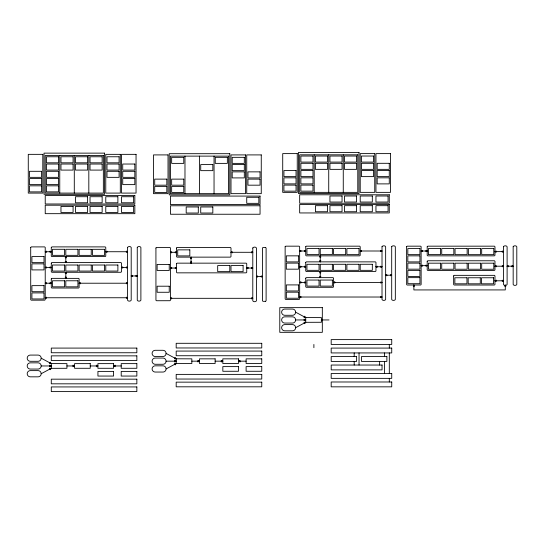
<?xml version="1.0" encoding="UTF-8"?>
<svg xmlns="http://www.w3.org/2000/svg" width="544" height="544" viewBox="0 0 544 544"><rect width="100%" height="100%" fill="white"/><g stroke="black" fill="none" stroke-linecap="round" stroke-linejoin="round"><path stroke-width="0.82" d="M65.817 256.564L65.212 257.774L66.422 257.774L65.817 256.564L65.824 262.616L65.212 261.406L66.422 261.406L65.817 262.616M65.817 272.326L65.212 273.537L66.422 273.537L65.817 272.326L65.824 278.378L65.212 277.168L66.422 277.168L65.817 278.378M191.032 257.122L190.427 258.332L191.638 258.332L191.032 257.122L191.046 263.18M320.253 255.83L319.648 257.04L320.858 257.04L320.253 255.83L320.266 261.882L319.648 260.671L320.858 260.671L320.253 261.882M320.253 271.592L319.648 272.802L320.858 272.802L320.253 271.592L320.266 277.644L319.648 276.434L320.858 276.434L320.253 277.644M505.294 285.036L504.689 286.246L505.9 286.246L505.294 285.036L505.294 289.925L413.875 289.938L413.875 285.036L414.501 286.226L413.29 286.219L413.909 285.008M51.286 368.288L50.286 369.709L49.545 368.342L66.926 368.288L66.926 363.63L49.545 363.576L50.286 362.209L51.286 363.63L51.286 368.288L41.181 373.728A3.108 3.108 0 0 1 38.073 376.836L30.308 376.836A3.108 3.108 0 0 1 27.2 373.728A3.108 3.108 0 0 1 30.308 370.62L38.073 370.62A3.108 3.108 0 0 1 41.181 373.728M176.188 363.501L175.188 364.922L174.454 363.555L191.835 363.501L191.835 358.843L174.454 358.788L175.188 357.422L176.188 358.843L176.188 363.501L166.09 368.941A3.108 3.108 0 0 1 162.982 372.048L155.21 372.048A3.108 3.108 0 0 1 152.102 368.941A3.108 3.108 0 0 1 155.21 365.833L162.982 365.833A3.108 3.108 0 0 1 166.09 368.941M305.721 322.272L304.722 323.694L303.987 322.327L321.368 322.272L321.368 317.614L303.987 317.56L304.722 316.193L305.721 317.614L305.721 322.272L295.623 327.712A3.108 3.108 0 0 1 292.516 330.82L284.743 330.82A3.108 3.108 0 0 1 281.636 327.712A3.108 3.108 0 0 1 284.743 324.605L292.516 324.605A3.108 3.108 0 0 1 295.623 327.712M45.227 251.736L46.437 251.131L46.437 252.341L45.227 251.736L51.286 251.736L50.075 251.131L50.075 252.341L51.286 251.736M45.227 267.478L46.437 266.873L46.437 268.083L45.227 267.478L51.286 267.478L50.075 266.873L50.075 268.083L51.286 267.478M105.767 251.729L106.978 251.124L106.978 252.334L105.767 251.729L127.568 251.736L126.358 251.124L126.358 252.334L127.568 251.729M45.227 283.22L46.437 282.615L46.437 283.825L45.227 283.22L51.286 283.22L50.075 282.615L50.075 283.825L51.286 283.22M45.227 297.752L46.437 297.146L46.437 298.357L45.227 297.752L127.568 297.752L126.358 297.146L126.358 298.357L127.568 297.752M79.132 283.22L80.342 282.615L80.342 283.825L79.132 283.22L127.568 283.22L126.358 283.825L126.358 282.615L127.568 283.22M121.516 267.478L122.726 266.873L122.726 268.083L121.516 267.478L127.568 267.478L126.358 266.873L126.358 268.083L127.568 267.478M170.449 252.3L171.659 251.695L171.659 252.906L170.449 252.3L176.501 252.3L175.29 251.695L175.29 252.906L176.501 252.3M137.238 275.944L136.027 276.549L136.027 275.339L137.238 275.944L131.179 275.958M176.501 268.042L175.29 268.648L175.29 267.437L176.501 268.042L170.449 268.056M230.989 252.294L232.2 251.688L232.2 252.899L230.989 252.294L252.79 252.3L251.58 251.688L251.58 252.899L252.79 252.294M170.449 298.316L171.659 297.711L171.659 298.921L170.449 298.316L252.79 298.316L251.58 297.711L251.58 298.921L252.79 298.316M51.286 365.956L49.728 366.738L49.728 365.18L51.286 365.956L41.181 365.956A3.108 3.108 0 0 0 38.073 362.848L30.308 362.848A3.108 3.108 0 0 0 27.2 365.956A3.108 3.108 0 0 0 30.308 369.063L38.073 369.063A3.108 3.108 0 0 0 41.181 365.956M252.79 268.042L251.58 268.648L251.58 267.437L252.79 268.042L246.738 268.056M299.669 251.008L300.88 250.403L300.88 251.614L299.669 251.008L305.721 251.008L304.511 250.403L304.511 251.614L305.721 251.008M74.589 365.956L73.039 366.738L73.039 365.18L74.589 365.956L66.926 365.956M256.401 276.508L257.611 275.903L257.611 277.114L256.401 276.508L262.453 276.508L261.242 275.903L261.242 277.114L262.453 276.508M97.9 365.956L96.349 366.738L96.349 365.18L97.9 365.956L90.236 365.956M299.669 266.75L300.88 266.145L300.88 267.356L299.669 266.75L305.721 266.75L304.511 266.145L304.511 267.356L305.721 266.75M113.546 365.956L115.097 365.18L115.097 366.738L113.546 365.956L121.21 365.956M360.21 250.995L361.42 250.39L361.42 251.6L360.21 250.995L382.01 251.008L380.8 250.39L380.8 251.6L382.01 250.995M305.721 282.492L304.511 283.098L304.511 281.887L305.721 282.492L299.669 282.499M299.669 297.024L300.88 296.419L300.88 297.629L299.669 297.024L382.01 297.024L380.8 296.419L380.8 297.629L382.01 297.024M176.188 361.168L174.638 361.95L174.638 360.393L176.188 361.168L166.09 361.168A3.108 3.108 0 0 0 162.982 358.061L155.21 358.061A3.108 3.108 0 0 0 152.102 361.168A3.108 3.108 0 0 0 155.21 364.276L162.982 364.276A3.108 3.108 0 0 0 166.09 361.168M375.952 266.75L377.169 266.145L377.169 267.356L375.952 266.75L382.01 266.75L380.8 266.145L380.8 267.356L382.01 266.75M199.498 361.168L197.941 361.95L197.941 360.393L199.498 361.168L191.835 361.168M421.138 251.008L422.348 250.403L422.348 251.614L421.138 251.008L427.196 251.008L425.986 250.403L425.986 251.614L427.196 251.008M385.621 275.216L386.832 274.611L386.832 275.822L385.621 275.216L391.673 275.216L390.463 274.611L390.463 275.822L391.673 275.216M222.809 361.168L221.252 361.95L221.252 360.393L222.809 361.168L215.138 361.168M305.721 319.947L304.171 320.722L304.171 319.165L305.721 319.947L295.623 319.947A3.108 3.108 0 0 0 292.516 316.839L284.743 316.839A3.108 3.108 0 0 0 281.636 319.947A3.108 3.108 0 0 0 284.743 323.054L292.516 323.054A3.108 3.108 0 0 0 295.623 319.947M382.01 282.492L380.8 283.098L380.8 281.887L382.01 282.492L333.574 282.499M421.138 265.649L422.348 265.044L422.348 266.254L421.138 265.649L427.196 265.649L425.986 265.044L425.986 266.254L427.196 265.649M238.449 361.168L240.006 360.393L240.006 361.95L238.449 361.168L246.112 361.168M494.972 251.62L496.182 251.015L496.182 252.232L494.972 251.62L503.479 251.62L502.268 252.232L502.268 251.015L503.479 251.62M494.972 266.206L496.182 265.601L496.182 266.812L494.972 266.206L503.479 266.206L502.268 266.812L502.268 265.601L503.479 266.206M507.11 266.2L508.32 265.594L508.32 266.805L507.11 266.2L513.169 266.2L511.958 265.594L511.958 266.805L513.169 266.2M503.479 280.792L502.268 281.398L502.268 280.187L503.479 280.792L494.972 280.806M265.56 301.342L266.111 300.737L266.111 248.064L265.56 247.459M265.492 247.459L263.031 247.459L262.48 248.01L262.48 300.737L262.97 301.335L265.492 301.342M321.368 319.947L329.032 319.947M295.623 312.174A3.108 3.108 0 0 1 292.516 315.282L284.743 315.282A3.108 3.108 0 0 1 281.636 312.174A3.108 3.108 0 0 1 284.743 309.067L292.516 309.067A3.108 3.108 0 0 1 295.623 312.174L305.721 317.614M166.09 353.403A3.108 3.108 0 0 1 162.982 356.51L155.21 356.51A3.108 3.108 0 0 1 152.102 353.403A3.108 3.108 0 0 1 155.21 350.295L162.982 350.295A3.108 3.108 0 0 1 166.09 353.403L176.188 358.843M41.181 358.19A3.108 3.108 0 0 1 38.073 361.298L30.308 361.298A3.108 3.108 0 0 1 27.2 358.19A3.108 3.108 0 0 1 30.308 355.082L38.073 355.082A3.108 3.108 0 0 1 41.181 358.19L51.286 363.63M389.314 344.454L389.314 348.085M389.314 352.934L389.314 373.517M389.314 378.359L389.314 381.99M384.465 352.934L384.465 356.565M384.465 361.406L384.465 373.517M379.624 361.406L379.624 365.038M359.04 352.934L359.04 365.038M354.192 352.934L354.192 356.565M354.192 361.406L354.192 365.038M343.264 154.822L343.264 192.365M328.732 154.822L328.732 192.365M314.201 154.822L314.201 192.365M313.888 344.454L313.888 347.684M214.044 156.121L214.044 193.657M199.512 156.121L199.512 193.657M184.98 156.121L184.98 193.657M88.822 155.557L88.822 193.093M74.29 155.557L74.29 193.093M59.758 155.557L59.758 193.093M30.702 247.445L30.722 299.737L31.307 300.172L44.792 300.152L45.227 299.567L45.22 247.391L44.622 246.894L31.307 246.894L30.702 247.445M51.286 247.445L51.286 256.034L51.782 256.571L105.169 256.584L105.76 256.088L105.774 247.445L105.223 246.894L51.891 246.894L51.286 247.445M51.292 263.146L51.292 271.728L51.836 272.279L120.911 272.279L121.516 271.728L121.523 263.201L120.965 262.596L51.891 262.596L51.292 263.146M51.286 278.909L51.286 287.49L51.728 288.021L78.533 288.041L79.111 287.606L79.132 278.909L78.696 278.378L51.891 278.358L51.299 278.854M127.575 247.445L127.568 300.172C127.928 301.464 130.839 301.464 131.199 300.172L131.199 247.5C130.839 246.221 128.03 246.242 127.575 247.445M137.258 247.445L137.258 300.172C137.618 301.464 140.529 301.464 140.889 300.172L140.889 247.5C140.529 246.221 137.714 246.242 137.258 247.445M155.924 248.01L155.944 300.302L156.522 300.737L170.014 300.716L170.449 300.132L170.428 247.894L169.844 247.459L156.522 247.459L155.924 248.01M176.508 248.01L176.508 256.591L176.997 257.135L230.391 257.142L230.982 256.652L230.996 248.064L230.5 247.466L177.106 247.459L176.508 248.01M176.508 263.704L176.508 272.292L177.058 272.843L246.133 272.843L246.738 272.292L246.738 263.704L246.187 263.16L177.113 263.153L176.521 263.65M252.79 248.01L252.79 300.737C253.15 302.029 256.061 302.029 256.421 300.737L256.421 248.064C256.081 246.765 253.246 246.813 252.79 248.01M285.138 246.718L285.158 299.003L285.743 299.445L299.227 299.418L299.669 298.84L299.642 246.602L299.064 246.167L285.743 246.167L285.138 246.718M305.728 246.718L305.728 255.299L306.218 255.843L359.604 255.85L360.203 255.354L360.216 246.772L359.72 246.174L306.326 246.167L305.728 246.718M305.728 262.412L305.728 271L306.279 271.544L375.353 271.551L375.958 271L375.958 262.412L375.462 261.875L306.333 261.861L305.735 262.358M305.728 278.174L305.728 286.763L306.163 287.286L332.969 287.314L333.554 286.872L333.574 278.229L333.139 277.651L306.333 277.624L305.728 278.174M382.01 246.718L382.01 299.445C382.371 300.73 385.281 300.73 385.642 299.445L385.642 246.772C385.295 245.473 382.459 245.494 382.01 246.718M391.7 246.718L391.694 299.445C392.061 300.73 394.964 300.73 395.332 299.445L395.332 246.772C394.985 245.473 392.149 245.494 391.7 246.718M406.613 246.718L406.654 284.648L407.211 285.036L420.757 284.988L421.138 284.424L421.117 246.602L420.532 246.167L407.211 246.167L406.613 246.718M427.196 246.718L427.196 255.299L427.747 255.85L494.367 255.85L494.972 255.299L494.972 246.772L494.482 246.174L427.802 246.167L427.196 246.718M427.203 261.31L427.203 269.899L427.747 270.443L494.367 270.45L494.972 269.899L494.972 261.31L494.482 260.773L427.802 260.76L427.21 261.256M453.648 275.896L453.648 284.478L454.138 285.022L494.367 285.036L494.965 284.539L494.972 275.951L494.482 275.352L454.254 275.346L453.648 275.896M503.486 246.718L503.479 284.424C503.839 285.716 506.75 285.716 507.11 284.424L507.11 246.772C506.763 245.487 503.934 245.507 503.486 246.718M513.169 246.718L513.169 284.424C513.529 285.716 516.44 285.716 516.8 284.424L516.8 246.772C516.453 245.48 513.618 245.494 513.169 246.718M191.638 261.97L191.032 263.18L190.427 261.97L191.638 261.97M132.389 275.339L131.179 275.944L132.389 276.549L132.389 275.339M171.659 267.437L170.449 268.042L171.659 268.648L171.659 267.437M247.948 267.437L246.738 268.042L247.948 268.648L247.948 267.437M300.88 281.887L299.669 282.492L300.88 283.098L300.88 281.887M334.784 281.887L333.574 282.492L334.784 283.098L334.784 281.887M496.182 280.187L494.972 280.792L496.182 281.398L496.182 280.187M358.999 152.402L298.459 152.402L298.459 193.576L358.999 193.576L358.999 152.402M104.564 153.136L44.016 153.136L44.016 194.303L104.564 194.303L104.564 153.136M229.786 153.7L169.238 153.7L169.238 194.868L229.786 194.868L229.786 153.7M297.248 153.612L282.717 153.612L282.717 192.365L297.248 192.365L297.248 153.612M374.741 153.612L360.216 153.612L360.216 192.365L374.741 192.365L374.741 153.612M390.483 153.612L375.952 153.612L375.952 192.365L390.483 192.365L390.483 153.612M42.806 154.346L28.274 154.346L28.274 193.093L42.806 193.093L42.806 154.346M120.306 154.346L105.774 154.346L105.774 193.093L120.306 193.093L120.306 154.346M136.048 154.346L121.516 154.346L121.516 193.093L136.048 193.093L136.048 154.346M357.789 154.822L299.669 154.822L299.669 192.365L357.789 192.365L357.789 154.822M168.028 154.911L153.496 154.911L153.496 193.657L168.028 193.657L168.028 154.911M245.528 154.911L230.996 154.911L230.996 193.657L245.528 193.657L245.528 154.911M261.263 154.911L246.738 154.911L246.738 193.657L261.263 193.657L261.263 154.911M103.353 155.557L45.227 155.557L45.227 193.093L103.353 193.093L103.353 155.557M312.99 156.033L300.88 156.033L300.88 162.092L312.99 162.092L312.99 156.033M327.522 156.033L315.411 156.033L315.411 162.092L327.522 162.092L327.522 156.033M342.047 156.033L329.943 156.033L329.943 162.092L342.047 162.092L342.047 156.033M356.578 156.033L344.474 156.033L344.474 162.092L356.578 162.092L356.578 156.033M373.531 156.033L361.427 156.033L361.427 162.092L373.531 162.092L373.531 156.033M228.575 156.121L170.449 156.121L170.449 193.657L228.575 193.657L228.575 156.121M58.548 156.767L46.437 156.767L46.437 162.819L58.548 162.819L58.548 156.767M73.08 156.767L60.969 156.767L60.969 162.819L73.08 162.819L73.08 156.767M87.611 156.767L75.5 156.767L75.5 162.819L87.611 162.819L87.611 156.767M102.143 156.767L90.032 156.767L90.032 162.819L102.143 162.819L102.143 156.767M119.095 156.767L106.984 156.767L106.984 162.819L119.095 162.819L119.095 156.767M183.77 157.332L171.659 157.332L171.659 163.384L183.77 163.384L183.77 157.332M227.358 157.332L215.254 157.332L215.254 163.384L227.358 163.384L227.358 157.332M244.31 157.332L232.206 157.332L232.206 163.384L244.31 163.384L244.31 157.332M312.99 163.302L300.88 163.302L300.88 169.354L312.99 169.354L312.99 163.302M327.522 163.302L315.411 163.302L315.411 169.354L327.522 169.354L327.522 163.302M342.047 163.302L329.943 163.302L329.943 169.354L342.047 169.354L342.047 163.302M356.578 163.302L344.474 163.302L344.474 169.354L356.578 169.354L356.578 163.302M373.531 163.302L361.427 163.302L361.427 169.354L373.531 169.354L373.531 163.302M389.273 163.302L377.169 163.302L377.169 169.354L389.273 169.354L389.273 163.302M58.548 164.03L46.437 164.03L46.437 170.088L58.548 170.088L58.548 164.03M73.08 164.03L60.969 164.03L60.969 170.088L73.08 170.088L73.08 164.03M87.611 164.03L75.5 164.03L75.5 170.088L87.611 170.088L87.611 164.03M102.143 164.03L90.032 164.03L90.032 170.088L102.143 170.088L102.143 164.03M119.095 164.03L106.984 164.03L106.984 170.088L119.095 170.088L119.095 164.03M134.837 164.03L122.726 164.03L122.726 170.088L134.837 170.088L134.837 164.03M212.833 164.594L200.722 164.594L200.722 170.653L212.833 170.653L212.833 164.594M244.31 164.594L232.206 164.594L232.206 170.653L244.31 170.653L244.31 164.594M296.038 170.564L283.927 170.564L283.927 176.623L296.038 176.623L296.038 170.564M312.99 170.564L300.88 170.564L300.88 176.623L312.99 176.623L312.99 170.564M373.531 170.564L361.427 170.564L361.427 176.623L373.531 176.623L373.531 170.564M389.273 170.564L377.169 170.564L377.169 176.623L389.273 176.623L389.273 170.564M41.596 171.299L29.485 171.299L29.485 177.351L41.596 177.351L41.596 171.299M58.548 171.299L46.437 171.299L46.437 177.351L58.548 177.351L58.548 171.299M119.095 171.299L106.984 171.299L106.984 177.351L119.095 177.351L119.095 171.299M134.837 171.299L122.726 171.299L122.726 177.351L134.837 177.351L134.837 171.299M244.31 171.863L232.206 171.863L232.206 177.915L244.31 177.915L244.31 171.863M260.052 171.863L247.948 171.863L247.948 177.915L260.052 177.915L260.052 171.863M296.038 177.834L283.927 177.834L283.927 183.886L296.038 183.886L296.038 177.834M312.99 177.834L300.88 177.834L300.88 183.886L312.99 183.886L312.99 177.834M389.273 177.834L377.169 177.834L377.169 183.886L389.273 183.886L389.273 177.834M41.596 178.561L29.485 178.561L29.485 184.62L41.596 184.62L41.596 178.561M58.548 178.561L46.437 178.561L46.437 184.62L58.548 184.62L58.548 178.561M134.837 178.561L122.726 178.561L122.726 184.62L134.837 184.62L134.837 178.561M166.818 179.126L154.707 179.126L154.707 185.178L166.818 185.178L166.818 179.126M183.77 179.126L171.659 179.126L171.659 185.178L183.77 185.178L183.77 179.126M260.052 179.126L247.948 179.126L247.948 185.178L260.052 185.178L260.052 179.126M296.038 185.096L283.927 185.096L283.927 191.148L296.038 191.148L296.038 185.096M312.99 185.096L300.88 185.096L300.88 191.148L312.99 191.148L312.99 185.096M41.596 185.83L29.485 185.83L29.485 191.882L41.596 191.882L41.596 185.83M58.548 185.83L46.437 185.83L46.437 191.882L58.548 191.882L58.548 185.83M166.818 186.388L154.707 186.388L154.707 192.447L166.818 192.447L166.818 186.388M183.77 186.388L171.659 186.388L171.659 192.447L183.77 192.447L183.77 186.388M389.273 194.786L299.669 194.786L299.669 203.259L389.273 203.259L389.273 194.786M134.837 195.514L45.227 195.514L45.227 203.993L134.837 203.993L134.837 195.514M260.052 196.078L170.449 196.078L170.449 204.558L260.052 204.558L260.052 196.078M342.047 195.996L329.943 195.996L329.943 202.048L342.047 202.048L342.047 195.996M356.578 195.996L344.474 195.996L344.474 202.048L356.578 202.048L356.578 195.996M372.32 195.996L360.216 195.996L360.216 202.048L372.32 202.048L372.32 195.996M388.062 195.996L375.952 195.996L375.952 202.048L388.062 202.048L388.062 195.996M87.611 196.724L75.5 196.724L75.5 202.783L87.611 202.783L87.611 196.724M102.143 196.724L90.032 196.724L90.032 202.783L102.143 202.783L102.143 196.724M117.885 196.724L105.774 196.724L105.774 202.783L117.885 202.783L117.885 196.724M133.627 196.724L121.516 196.724L121.516 202.783L133.627 202.783L133.627 196.724M258.842 197.288L246.738 197.288L246.738 203.34L258.842 203.34L258.842 197.288M389.273 204.469L299.669 204.469L299.669 212.949L389.273 212.949L389.273 204.469M134.837 205.204L45.227 205.204L45.227 213.676L134.837 213.676L134.837 205.204M327.522 205.68L315.411 205.68L315.411 211.738L327.522 211.738L327.522 205.68M342.047 205.68L329.943 205.68L329.943 211.738L342.047 211.738L342.047 205.68M356.578 205.68L344.474 205.68L344.474 211.738L356.578 211.738L356.578 205.68M372.32 205.68L360.216 205.68L360.216 211.738L372.32 211.738L372.32 205.68M388.062 205.68L375.952 205.68L375.952 211.738L388.062 211.738L388.062 205.68M260.052 205.768L170.449 205.768L170.449 214.241L260.052 214.241L260.052 205.768M73.08 206.414L60.969 206.414L60.969 212.466L73.08 212.466L73.08 206.414M87.611 206.414L75.5 206.414L75.5 212.466L87.611 212.466L87.611 206.414M102.143 206.414L90.032 206.414L90.032 212.466L102.143 212.466L102.143 206.414M117.885 206.414L105.774 206.414L105.774 212.466L117.885 212.466L117.885 206.414M133.627 206.414L121.516 206.414L121.516 212.466L133.627 212.466L133.627 206.414M198.302 206.978L186.191 206.978L186.191 213.03L198.302 213.03L198.302 206.978M212.833 206.978L200.722 206.978L200.722 213.03L212.833 213.03L212.833 206.978M319.042 248.56L306.938 248.56L306.938 254.619L319.042 254.619L319.042 248.56M332.364 248.56L320.253 248.56L320.253 254.619L332.364 254.619L332.364 248.56M440.518 248.56L428.407 248.56L428.407 254.619L440.518 254.619L440.518 248.56M453.839 248.56L441.728 248.56L441.728 254.619L453.839 254.619L453.839 248.56M345.685 248.588L333.574 248.588L333.574 254.64L345.685 254.64L345.685 248.588M358.999 248.588L346.895 248.588L346.895 254.64L358.999 254.64L358.999 248.588M419.927 248.588L407.823 248.588L407.823 254.64L419.927 254.64L419.927 248.588M467.153 248.588L455.042 248.588L455.042 254.64L467.153 254.64L467.153 248.588M480.474 248.608L468.364 248.608L468.364 254.66L480.474 254.66L480.474 248.608M493.789 248.608L481.685 248.608L481.685 254.66L493.789 254.66L493.789 248.608M64.607 249.295L52.496 249.295L52.496 255.347L64.607 255.347L64.607 249.295M77.928 249.295L65.817 249.295L65.817 255.347L77.928 255.347L77.928 249.295M91.242 249.315L79.132 249.315L79.132 255.374L91.242 255.374L91.242 249.315M104.564 249.315L92.453 249.315L92.453 255.374L104.564 255.374L104.564 249.315M189.829 249.859L177.718 249.859L177.718 255.911L189.829 255.911L189.829 249.859M298.459 255.85L286.348 255.85L286.348 261.902L298.459 261.902L298.459 255.85M419.927 255.85L407.823 255.85L407.823 261.902L419.927 261.902L419.927 255.85M44.016 256.584L31.912 256.584L31.912 262.636L44.016 262.636L44.016 256.584M298.459 263.119L286.348 263.119L286.348 269.171L298.459 269.171L298.459 263.119M419.927 263.119L407.823 263.119L407.823 269.171L419.927 269.171L419.927 263.119M440.518 263.18L428.407 263.18L428.407 269.239L440.518 269.239L440.518 263.18M453.839 263.18L441.728 263.18L441.728 269.239L453.839 269.239L453.839 263.18M467.16 263.18L455.049 263.18L455.049 269.239L467.16 269.239L467.16 263.18M480.474 263.18L468.37 263.18L468.37 269.239L480.474 269.239L480.474 263.18M493.796 263.18L481.692 263.18L481.692 269.239L493.796 269.239L493.796 263.18M44.016 263.847L31.912 263.847L31.912 269.906L44.016 269.906L44.016 263.847M319.049 264.282L306.938 264.282L306.938 270.341L319.049 270.341L319.049 264.282M332.364 264.282L320.26 264.282L320.26 270.341L332.364 270.341L332.364 264.282M345.685 264.282L333.581 264.282L333.581 270.341L345.685 270.341L345.685 264.282M359.006 264.282L346.895 264.282L346.895 270.341L359.006 270.341L359.006 264.282M372.327 264.282L360.216 264.282L360.216 270.341L372.327 270.341L372.327 264.282M169.238 264.411L157.128 264.411L157.128 270.463L169.238 270.463L169.238 264.411M64.607 265.016L52.496 265.016L52.496 271.068L64.607 271.068L64.607 265.016M77.928 265.016L65.817 265.016L65.817 271.068L77.928 271.068L77.928 265.016M91.249 265.016L79.138 265.016L79.138 271.068L91.249 271.068L91.249 265.016M104.57 265.016L92.46 265.016L92.46 271.068L104.57 271.068L104.57 265.016M117.885 265.016L105.781 265.016L105.781 271.068L117.885 271.068L117.885 265.016M229.786 265.581L217.682 265.581L217.682 271.633L229.786 271.633L229.786 265.581M243.107 265.581L230.996 265.581L230.996 271.633L243.107 271.633L243.107 265.581M419.927 270.382L407.823 270.382L407.823 276.434L419.927 276.434L419.927 270.382M419.927 277.644L407.823 277.644L407.823 283.703L419.927 283.703L419.927 277.644M466.963 277.766L454.859 277.766L454.859 283.818L466.963 283.818L466.963 277.766M480.284 277.766L468.173 277.766L468.173 283.818L480.284 283.818L480.284 277.766M493.605 277.766L481.494 277.766L481.494 283.818L493.605 283.818L493.605 277.766M319.042 280.044L306.938 280.044L306.938 286.103L319.042 286.103L319.042 280.044M332.364 280.044L320.253 280.044L320.253 286.103L332.364 286.103L332.364 280.044M64.607 280.779L52.496 280.779L52.496 286.831L64.607 286.831L64.607 280.779M77.928 280.779L65.817 280.779L65.817 286.831L77.928 286.831L77.928 280.779M298.459 284.913L286.348 284.913L286.348 290.965L298.459 290.965L298.459 284.913M44.016 285.641L31.912 285.641L31.912 291.7L44.016 291.7L44.016 285.641M169.238 286.205L157.128 286.205L157.128 292.264L169.238 292.264L169.238 286.205M298.459 292.176L286.348 292.176L286.348 298.234L298.459 298.234L298.459 292.176M44.016 292.91L31.912 292.91L31.912 298.962L44.016 298.962L44.016 292.91M322.32 307.639L279.786 307.639L279.786 332.33L322.32 332.33L322.32 307.639M391.734 339.612L331.187 339.612L331.187 344.454L391.734 344.454L391.734 339.612M261.759 343.298L176.188 343.298L176.188 347.963L261.759 347.963L261.759 343.298M136.85 348.085L51.286 348.085L51.286 352.75L136.85 352.75L136.85 348.085M391.734 348.085L331.187 348.085L331.187 352.934L391.734 352.934L391.734 348.085M261.759 351.07L176.188 351.07L176.188 355.735L261.759 355.735L261.759 351.07M136.85 355.858L51.286 355.858L51.286 360.522L136.85 360.522L136.85 355.858M356.619 356.565L331.208 356.565L331.208 361.406L356.619 361.406L356.619 356.565M386.879 356.565L361.461 356.565L361.461 361.406L386.879 361.406L386.879 356.565M215.138 358.843L199.498 358.843L199.498 363.501L215.138 363.501L215.138 358.843M238.449 358.843L222.809 358.843L222.809 363.501L238.449 363.501L238.449 358.843M261.759 358.843L246.112 358.843L246.112 363.501L261.759 363.501L261.759 358.843M90.236 363.63L74.589 363.63L74.589 368.288L90.236 368.288L90.236 363.63M113.546 363.63L97.9 363.63L97.9 368.288L113.546 368.288L113.546 363.63M136.85 363.63L121.21 363.63L121.21 368.288L136.85 368.288L136.85 363.63M382.044 365.038L331.208 365.038L331.208 369.886L382.044 369.886L382.044 365.038M238.476 366.608L222.836 366.608L222.836 371.273L238.476 371.273L238.476 366.608M261.759 366.608L246.112 366.608L246.112 371.273L261.759 371.273L261.759 366.608M113.574 371.396L97.934 371.396L97.934 376.06L113.574 376.06L113.574 371.396M136.85 371.396L121.21 371.396L121.21 376.06L136.85 376.06L136.85 371.396M391.734 373.517L331.187 373.517L331.187 378.359L391.734 378.359L391.734 373.517M261.759 374.381L176.188 374.381L176.188 379.039L261.759 379.039L261.759 374.381M136.85 379.168L51.286 379.168L51.286 383.826L136.85 383.826L136.85 379.168M391.734 381.99L331.187 381.99L331.187 386.838L391.734 386.838L391.734 381.99M261.759 382.146L176.188 382.146L176.188 386.811L261.759 386.811L261.759 382.146M136.85 386.934L51.286 386.934L51.286 391.598L136.85 391.598L136.85 386.934"/></g></svg>
